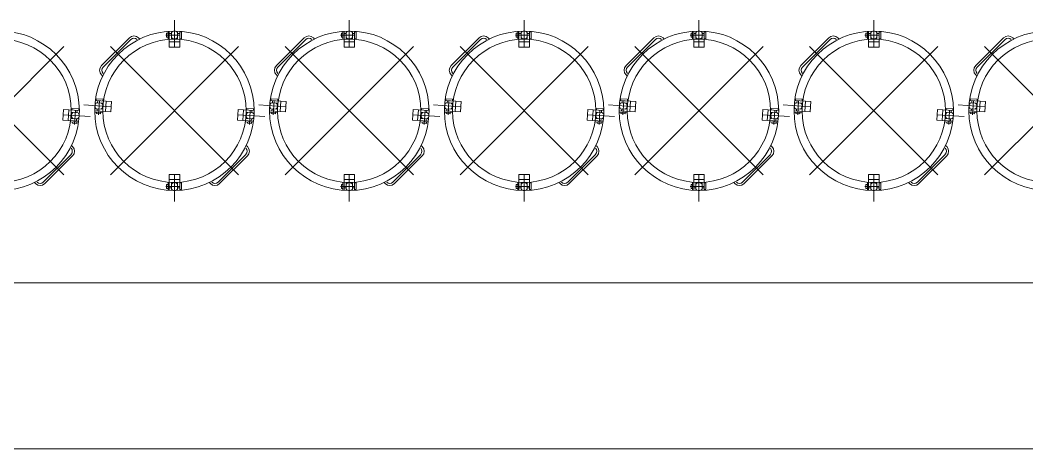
# Model space of a CAD drawing. Header units: millimetres. Extents: x 1337 to 8186, y 1899 to 5236.
# Drawn here: x 5395.15 to 5428.32, y 2680.48 to 2694.61 of the extents above; entities that cross this region are included whole.
import ezdxf

# ---------------------------------------------------------------- set-up
doc = ezdxf.new("R2010")
doc.units = ezdxf.units.MM
doc.layers.add('Линия связи (Вновь)', color=3, linetype='Continuous', lineweight=60)
doc.layers.add('Строительный', color=251, linetype='Continuous', lineweight=13)

# ---------------------------------------------------------------- blocks, each defined once
blk = doc.blocks.new('A$C178B2837')
at = {"layer": 'Строительный', "ltscale": 100}
for p, q in [((585.435, 317.008), (585.435, 317.628)), ((589.435, 317.008), (589.435, 317.628)), ((593.435, 317.008), (593.435, 317.628)), ((597.435, 317.008), (597.435, 317.628)), ((597.435, 317.008), (597.435, 317.628)), ((601.435, 317.008), (601.435, 317.628)), ((583.767, 316.586), (584.403, 317.222)), ((583.802, 316.55), (584.438, 317.187)), ((584.615, 317.222), (584.641, 317.196)), ((585.234, 317.284), (585.555, 317.284)), ((585.288, 317.331), (585.256, 317.331)), ((585.256, 317.331), (585.256, 317.237)), ((585.256, 317.237), (585.288, 317.237)), ((585.288, 317.187), (585.288, 317.372)), ((585.315, 317.008), (585.315, 317.374)), ((585.365, 317.32), (585.315, 317.32)), ((585.365, 317.345), (585.365, 317.198)), ((585.505, 317.198), (585.365, 317.198)), ((585.505, 317.345), (585.505, 317.198)), ((585.555, 317.32), (585.505, 317.32)), ((585.555, 317.008), (585.555, 317.374)), ((585.555, 317.358), (585.594, 317.358)), ((585.594, 317.202), (585.555, 317.202)), ((585.594, 317.358), (585.594, 317.202)), ((587.767, 316.586), (588.403, 317.222)), ((587.802, 316.55), (588.438, 317.187)), ((588.615, 317.222), (588.641, 317.196)), ((589.234, 317.284), (589.555, 317.284)), ((589.288, 317.331), (589.256, 317.331)), ((589.256, 317.331), (589.256, 317.237)), ((589.256, 317.237), (589.288, 317.237)), ((589.288, 317.187), (589.288, 317.372)), ((589.315, 317.008), (589.315, 317.374)), ((589.365, 317.32), (589.315, 317.32)), ((589.365, 317.345), (589.365, 317.198)), ((589.505, 317.198), (589.365, 317.198)), ((589.505, 317.345), (589.505, 317.198)), ((589.555, 317.32), (589.505, 317.32)), ((589.555, 317.008), (589.555, 317.374)), ((589.555, 317.358), (589.594, 317.358)), ((589.594, 317.202), (589.555, 317.202)), ((589.594, 317.358), (589.594, 317.202)), ((591.767, 316.586), (592.403, 317.222)), ((591.802, 316.55), (592.438, 317.187)), ((592.615, 317.222), (592.641, 317.196)), ((593.234, 317.284), (593.555, 317.284)), ((593.288, 317.331), (593.256, 317.331)), ((593.256, 317.331), (593.256, 317.237)), ((593.256, 317.237), (593.288, 317.237)), ((593.288, 317.187), (593.288, 317.372)), ((593.315, 317.008), (593.315, 317.374)), ((593.365, 317.32), (593.315, 317.32)), ((593.365, 317.345), (593.365, 317.198)), ((593.505, 317.198), (593.365, 317.198)), ((593.505, 317.345), (593.505, 317.198)), ((593.555, 317.32), (593.505, 317.32)), ((593.555, 317.008), (593.555, 317.374)), ((593.555, 317.358), (593.594, 317.358)), ((593.594, 317.202), (593.555, 317.202)), ((593.594, 317.358), (593.594, 317.202)), ((595.767, 316.586), (596.403, 317.222)), ((595.767, 316.586), (596.403, 317.222)), ((595.802, 316.55), (596.438, 317.187)), ((595.802, 316.55), (596.438, 317.187)), ((596.615, 317.222), (596.641, 317.196)), ((596.615, 317.222), (596.641, 317.196)), ((597.234, 317.284), (597.555, 317.284)), ((597.234, 317.284), (597.555, 317.284)), ((597.288, 317.331), (597.256, 317.331)), ((597.256, 317.331), (597.256, 317.237)), ((597.288, 317.331), (597.256, 317.331)), ((597.256, 317.331), (597.256, 317.237)), ((597.256, 317.237), (597.288, 317.237)), ((597.256, 317.237), (597.288, 317.237)), ((597.288, 317.187), (597.288, 317.372)), ((597.288, 317.187), (597.288, 317.372)), ((597.315, 317.008), (597.315, 317.374)), ((597.315, 317.008), (597.315, 317.374)), ((597.365, 317.32), (597.315, 317.32)), ((597.365, 317.32), (597.315, 317.32)), ((597.365, 317.345), (597.365, 317.198)), ((597.365, 317.345), (597.365, 317.198)), ((597.505, 317.198), (597.365, 317.198)), ((597.505, 317.198), (597.365, 317.198)), ((597.505, 317.345), (597.505, 317.198)), ((597.505, 317.345), (597.505, 317.198)), ((597.555, 317.32), (597.505, 317.32)), ((597.555, 317.32), (597.505, 317.32)), ((597.555, 317.008), (597.555, 317.374)), ((597.555, 317.008), (597.555, 317.374)), ((597.555, 317.358), (597.594, 317.358)), ((597.555, 317.358), (597.594, 317.358)), ((597.594, 317.202), (597.555, 317.202)), ((597.594, 317.202), (597.555, 317.202)), ((597.594, 317.358), (597.594, 317.202)), ((597.594, 317.358), (597.594, 317.202)), ((599.767, 316.586), (600.403, 317.222)), ((599.802, 316.55), (600.438, 317.187)), ((600.615, 317.222), (600.641, 317.196)), ((601.234, 317.284), (601.555, 317.284)), ((601.288, 317.331), (601.256, 317.331)), ((601.256, 317.331), (601.256, 317.237)), ((601.256, 317.237), (601.288, 317.237)), ((601.288, 317.187), (601.288, 317.372)), ((601.315, 317.008), (601.315, 317.374)), ((601.365, 317.32), (601.315, 317.32)), ((601.365, 317.345), (601.365, 317.198)), ((601.505, 317.198), (601.365, 317.198)), ((601.505, 317.345), (601.505, 317.198)), ((601.555, 317.32), (601.505, 317.32)), ((601.555, 317.008), (601.555, 317.374)), ((601.555, 317.358), (601.594, 317.358)), ((601.594, 317.202), (601.555, 317.202)), ((601.594, 317.358), (601.594, 317.202)), ((603.767, 316.586), (604.403, 317.222)), ((603.802, 316.55), (604.438, 317.187)), ((604.615, 317.222), (604.641, 317.196)), ((582.903, 314.086), (579.968, 317.021)), ((579.968, 314.086), (582.903, 317.021)), ((586.903, 314.086), (583.968, 317.021)), ((583.968, 314.086), (586.903, 317.021)), ((585.555, 317.128), (585.315, 317.128)), ((585.555, 317.008), (585.315, 317.008)), ((590.903, 314.086), (587.968, 317.021)), ((587.968, 314.086), (590.903, 317.021)), ((589.555, 317.128), (589.315, 317.128)), ((589.555, 317.008), (589.315, 317.008)), ((594.903, 314.086), (591.968, 317.021)), ((591.968, 314.086), (594.903, 317.021)), ((593.555, 317.128), (593.315, 317.128)), ((593.555, 317.008), (593.315, 317.008)), ((598.903, 314.086), (595.968, 317.021)), ((595.968, 314.086), (598.903, 317.021)), ((598.903, 314.086), (595.968, 317.021)), ((595.968, 314.086), (598.903, 317.021)), ((597.555, 317.128), (597.315, 317.128)), ((597.555, 317.128), (597.315, 317.128)), ((597.555, 317.008), (597.315, 317.008)), ((597.555, 317.008), (597.315, 317.008)), ((602.903, 314.086), (599.968, 317.021)), ((599.968, 314.086), (602.903, 317.021)), ((601.555, 317.128), (601.315, 317.128)), ((601.555, 317.008), (601.315, 317.008)), ((606.903, 314.086), (603.968, 317.021)), ((603.968, 314.086), (606.903, 317.021)), ((583.767, 316.374), (583.792, 316.348)), ((587.767, 316.374), (587.792, 316.348)), ((591.767, 316.374), (591.792, 316.348)), ((595.767, 316.374), (595.792, 316.348)), ((595.767, 316.374), (595.792, 316.348)), ((599.767, 316.374), (599.792, 316.348)), ((603.767, 316.374), (603.792, 316.348)), ((583.642, 315.788), (583.645, 315.827)), ((583.645, 315.827), (583.8, 315.817)), ((583.8, 315.817), (583.798, 315.778)), ((587.642, 315.788), (587.645, 315.827)), ((587.645, 315.827), (587.8, 315.817)), ((587.8, 315.817), (587.798, 315.778)), ((591.642, 315.788), (591.645, 315.827)), ((591.645, 315.827), (591.8, 315.817)), ((591.8, 315.817), (591.798, 315.778)), ((595.642, 315.788), (595.645, 315.827)), ((595.642, 315.788), (595.645, 315.827)), ((595.645, 315.827), (595.8, 315.817)), ((595.645, 315.827), (595.8, 315.817)), ((595.8, 315.817), (595.798, 315.778)), ((595.8, 315.817), (595.798, 315.778)), ((599.642, 315.788), (599.645, 315.827)), ((599.645, 315.827), (599.8, 315.817)), ((599.8, 315.817), (599.798, 315.778)), ((603.642, 315.788), (603.645, 315.827)), ((603.645, 315.827), (603.8, 315.817)), ((603.8, 315.817), (603.798, 315.778)), ((582.895, 315.58), (582.88, 315.341)), ((582.895, 315.58), (583.26, 315.557)), ((583.015, 315.573), (582.999, 315.333)), ((583.091, 315.607), (583.088, 315.568)), ((583.246, 315.597), (583.091, 315.607)), ((583.15, 315.242), (583.17, 315.563)), ((583.244, 315.558), (583.246, 315.597)), ((583.365, 315.686), (583.983, 315.646)), ((583.991, 315.766), (583.626, 315.789)), ((583.643, 315.598), (583.789, 315.588)), ((583.652, 315.738), (583.798, 315.728)), ((583.668, 315.596), (583.665, 315.546)), ((583.68, 315.786), (583.677, 315.736)), ((583.695, 315.463), (583.716, 315.784)), ((583.798, 315.728), (583.789, 315.588)), ((583.871, 315.774), (583.856, 315.534)), ((583.991, 315.766), (583.976, 315.526)), ((586.895, 315.58), (586.88, 315.341)), ((586.895, 315.58), (587.26, 315.557)), ((587.015, 315.573), (586.999, 315.333)), ((587.091, 315.607), (587.088, 315.568)), ((587.246, 315.597), (587.091, 315.607)), ((587.15, 315.242), (587.17, 315.563)), ((587.244, 315.558), (587.246, 315.597)), ((587.365, 315.686), (587.983, 315.646)), ((587.991, 315.766), (587.626, 315.789)), ((587.643, 315.598), (587.789, 315.588)), ((587.652, 315.738), (587.798, 315.728)), ((587.668, 315.596), (587.665, 315.546)), ((587.68, 315.786), (587.677, 315.736)), ((587.695, 315.463), (587.716, 315.784)), ((587.798, 315.728), (587.789, 315.588)), ((587.871, 315.774), (587.856, 315.534)), ((587.991, 315.766), (587.976, 315.526)), ((590.895, 315.58), (590.88, 315.341)), ((590.895, 315.58), (591.26, 315.557)), ((591.015, 315.573), (590.999, 315.333)), ((591.091, 315.607), (591.088, 315.568)), ((591.246, 315.597), (591.091, 315.607)), ((591.15, 315.242), (591.17, 315.563)), ((591.244, 315.558), (591.246, 315.597)), ((591.365, 315.686), (591.983, 315.646)), ((591.991, 315.766), (591.626, 315.789)), ((591.643, 315.598), (591.789, 315.588)), ((591.652, 315.738), (591.798, 315.728)), ((591.668, 315.596), (591.665, 315.546)), ((591.68, 315.786), (591.677, 315.736)), ((591.695, 315.463), (591.716, 315.784)), ((591.798, 315.728), (591.789, 315.588)), ((591.871, 315.774), (591.856, 315.534)), ((591.991, 315.766), (591.976, 315.526)), ((594.895, 315.58), (594.88, 315.341)), ((594.895, 315.58), (595.26, 315.557)), ((595.015, 315.573), (594.999, 315.333)), ((595.091, 315.607), (595.088, 315.568)), ((595.246, 315.597), (595.091, 315.607)), ((595.15, 315.242), (595.17, 315.563)), ((595.244, 315.558), (595.246, 315.597)), ((595.365, 315.686), (595.983, 315.646)), ((595.365, 315.686), (595.983, 315.646)), ((595.991, 315.766), (595.626, 315.789)), ((595.991, 315.766), (595.626, 315.789)), ((595.643, 315.598), (595.789, 315.588)), ((595.643, 315.598), (595.789, 315.588)), ((595.652, 315.738), (595.798, 315.728)), ((595.652, 315.738), (595.798, 315.728)), ((595.668, 315.596), (595.665, 315.546)), ((595.668, 315.596), (595.665, 315.546)), ((595.68, 315.786), (595.677, 315.736)), ((595.68, 315.786), (595.677, 315.736)), ((595.695, 315.463), (595.716, 315.784)), ((595.695, 315.463), (595.716, 315.784)), ((595.798, 315.728), (595.789, 315.588)), ((595.798, 315.728), (595.789, 315.588)), ((595.871, 315.774), (595.856, 315.534)), ((595.871, 315.774), (595.856, 315.534)), ((595.991, 315.766), (595.976, 315.526)), ((595.991, 315.766), (595.976, 315.526)), ((598.895, 315.58), (598.88, 315.341)), ((598.895, 315.58), (598.88, 315.341)), ((598.895, 315.58), (599.26, 315.557)), ((598.895, 315.58), (599.26, 315.557)), ((599.015, 315.573), (598.999, 315.333)), ((599.015, 315.573), (598.999, 315.333)), ((599.091, 315.607), (599.088, 315.568)), ((599.091, 315.607), (599.088, 315.568)), ((599.246, 315.597), (599.091, 315.607)), ((599.246, 315.597), (599.091, 315.607)), ((599.15, 315.242), (599.17, 315.563)), ((599.15, 315.242), (599.17, 315.563)), ((599.244, 315.558), (599.246, 315.597)), ((599.244, 315.558), (599.246, 315.597)), ((599.365, 315.686), (599.983, 315.646)), ((599.991, 315.766), (599.626, 315.789)), ((599.643, 315.598), (599.789, 315.588)), ((599.652, 315.738), (599.798, 315.728)), ((599.668, 315.596), (599.665, 315.546)), ((599.68, 315.786), (599.677, 315.736)), ((599.695, 315.463), (599.716, 315.784)), ((599.798, 315.728), (599.789, 315.588)), ((599.871, 315.774), (599.856, 315.534)), ((599.991, 315.766), (599.976, 315.526)), ((602.895, 315.58), (602.88, 315.341)), ((602.895, 315.58), (603.26, 315.557)), ((603.015, 315.573), (602.999, 315.333)), ((603.091, 315.607), (603.088, 315.568)), ((603.246, 315.597), (603.091, 315.607)), ((603.15, 315.242), (603.17, 315.563)), ((603.244, 315.558), (603.246, 315.597)), ((603.365, 315.686), (603.983, 315.646)), ((603.991, 315.766), (603.626, 315.789)), ((603.643, 315.598), (603.789, 315.588)), ((603.652, 315.738), (603.798, 315.728)), ((603.668, 315.596), (603.665, 315.546)), ((603.68, 315.786), (603.677, 315.736)), ((603.695, 315.463), (603.716, 315.784)), ((603.798, 315.728), (603.789, 315.588)), ((603.871, 315.774), (603.856, 315.534)), ((603.991, 315.766), (603.976, 315.526)), ((582.88, 315.341), (583.245, 315.317)), ((582.887, 315.461), (583.506, 315.421)), ((583.081, 315.518), (583.073, 315.379)), ((583.219, 315.369), (583.073, 315.379)), ((583.228, 315.509), (583.081, 315.518)), ((583.194, 315.371), (583.191, 315.321)), ((583.206, 315.56), (583.203, 315.511)), ((583.976, 315.526), (583.61, 315.55)), ((583.796, 315.511), (583.611, 315.523)), ((583.652, 315.52), (583.65, 315.488)), ((583.65, 315.488), (583.743, 315.482)), ((583.743, 315.482), (583.745, 315.514)), ((586.88, 315.341), (587.245, 315.317)), ((586.887, 315.461), (587.506, 315.421)), ((587.081, 315.518), (587.073, 315.379)), ((587.219, 315.369), (587.073, 315.379)), ((587.228, 315.509), (587.081, 315.518)), ((587.194, 315.371), (587.191, 315.321)), ((587.206, 315.56), (587.203, 315.511)), ((587.976, 315.526), (587.61, 315.55)), ((587.796, 315.511), (587.611, 315.523)), ((587.652, 315.52), (587.65, 315.488)), ((587.65, 315.488), (587.743, 315.482)), ((587.743, 315.482), (587.745, 315.514)), ((590.88, 315.341), (591.245, 315.317)), ((590.887, 315.461), (591.506, 315.421)), ((591.081, 315.518), (591.073, 315.379)), ((591.219, 315.369), (591.073, 315.379)), ((591.228, 315.509), (591.081, 315.518)), ((591.194, 315.371), (591.191, 315.321)), ((591.206, 315.56), (591.203, 315.511)), ((591.976, 315.526), (591.61, 315.55)), ((591.796, 315.511), (591.611, 315.523)), ((591.652, 315.52), (591.65, 315.488)), ((591.65, 315.488), (591.743, 315.482)), ((591.743, 315.482), (591.745, 315.514)), ((594.88, 315.341), (595.245, 315.317)), ((594.887, 315.461), (595.506, 315.421)), ((595.081, 315.518), (595.073, 315.379)), ((595.219, 315.369), (595.073, 315.379)), ((595.228, 315.509), (595.081, 315.518)), ((595.194, 315.371), (595.191, 315.321)), ((595.206, 315.56), (595.203, 315.511)), ((595.976, 315.526), (595.61, 315.55)), ((595.976, 315.526), (595.61, 315.55)), ((595.796, 315.511), (595.611, 315.523)), ((595.796, 315.511), (595.611, 315.523)), ((595.652, 315.52), (595.65, 315.488)), ((595.652, 315.52), (595.65, 315.488)), ((595.65, 315.488), (595.743, 315.482)), ((595.65, 315.488), (595.743, 315.482)), ((595.743, 315.482), (595.745, 315.514)), ((595.743, 315.482), (595.745, 315.514)), ((598.88, 315.341), (599.245, 315.317)), ((598.88, 315.341), (599.245, 315.317)), ((598.887, 315.461), (599.506, 315.421)), ((598.887, 315.461), (599.506, 315.421)), ((599.081, 315.518), (599.073, 315.379)), ((599.081, 315.518), (599.073, 315.379)), ((599.219, 315.369), (599.073, 315.379)), ((599.219, 315.369), (599.073, 315.379)), ((599.228, 315.509), (599.081, 315.518)), ((599.228, 315.509), (599.081, 315.518)), ((599.194, 315.371), (599.191, 315.321)), ((599.194, 315.371), (599.191, 315.321)), ((599.206, 315.56), (599.203, 315.511)), ((599.206, 315.56), (599.203, 315.511)), ((599.976, 315.526), (599.61, 315.55)), ((599.796, 315.511), (599.611, 315.523)), ((599.652, 315.52), (599.65, 315.488)), ((599.65, 315.488), (599.743, 315.482)), ((599.743, 315.482), (599.745, 315.514)), ((602.88, 315.341), (603.245, 315.317)), ((602.887, 315.461), (603.506, 315.421)), ((603.081, 315.518), (603.073, 315.379)), ((603.219, 315.369), (603.073, 315.379)), ((603.228, 315.509), (603.081, 315.518)), ((603.194, 315.371), (603.191, 315.321)), ((603.206, 315.56), (603.203, 315.511)), ((603.976, 315.526), (603.61, 315.55)), ((603.796, 315.511), (603.611, 315.523)), ((603.652, 315.52), (603.65, 315.488)), ((603.65, 315.488), (603.743, 315.482)), ((603.743, 315.482), (603.745, 315.514)), ((583.056, 315.302), (583.241, 315.29)), ((583.105, 315.267), (583.107, 315.299)), ((583.198, 315.261), (583.105, 315.267)), ((583.2, 315.293), (583.198, 315.261)), ((587.056, 315.302), (587.241, 315.29)), ((587.105, 315.267), (587.107, 315.299)), ((587.198, 315.261), (587.105, 315.267)), ((587.2, 315.293), (587.198, 315.261)), ((591.056, 315.302), (591.241, 315.29)), ((591.105, 315.267), (591.107, 315.299)), ((591.198, 315.261), (591.105, 315.267)), ((591.2, 315.293), (591.198, 315.261)), ((595.056, 315.302), (595.241, 315.29)), ((595.105, 315.267), (595.107, 315.299)), ((595.198, 315.261), (595.105, 315.267)), ((595.2, 315.293), (595.198, 315.261)), ((599.056, 315.302), (599.241, 315.29)), ((599.056, 315.302), (599.241, 315.29)), ((599.105, 315.267), (599.107, 315.299)), ((599.105, 315.267), (599.107, 315.299)), ((599.198, 315.261), (599.105, 315.267)), ((599.198, 315.261), (599.105, 315.267)), ((599.2, 315.293), (599.198, 315.261)), ((599.2, 315.293), (599.198, 315.261)), ((603.056, 315.302), (603.241, 315.29)), ((603.105, 315.267), (603.107, 315.299)), ((603.198, 315.261), (603.105, 315.267)), ((603.2, 315.293), (603.198, 315.261)), ((583.104, 314.733), (583.078, 314.759)), ((587.104, 314.733), (587.078, 314.759)), ((591.104, 314.733), (591.078, 314.759)), ((595.104, 314.733), (595.078, 314.759)), ((599.104, 314.733), (599.078, 314.759)), ((599.104, 314.733), (599.078, 314.759)), ((603.104, 314.733), (603.078, 314.759)), ((582.432, 313.92), (583.069, 314.556)), ((582.468, 313.885), (583.104, 314.521)), ((586.432, 313.92), (587.069, 314.556)), ((586.468, 313.885), (587.104, 314.521)), ((590.432, 313.92), (591.069, 314.556)), ((590.468, 313.885), (591.104, 314.521)), ((594.432, 313.92), (595.069, 314.556)), ((594.468, 313.885), (595.104, 314.521)), ((598.432, 313.92), (599.069, 314.556)), ((598.432, 313.92), (599.069, 314.556)), ((598.468, 313.885), (599.104, 314.521)), ((598.468, 313.885), (599.104, 314.521)), ((602.432, 313.92), (603.069, 314.556)), ((602.468, 313.885), (603.104, 314.521)), ((585.315, 314.098), (585.315, 313.732)), ((585.555, 314.098), (585.315, 314.098)), ((585.555, 313.978), (585.315, 313.978)), ((585.435, 313.478), (585.435, 314.098)), ((585.555, 314.098), (585.555, 313.732)), ((589.315, 314.098), (589.315, 313.732)), ((589.555, 314.098), (589.315, 314.098)), ((589.555, 313.978), (589.315, 313.978)), ((589.435, 313.478), (589.435, 314.098)), ((589.555, 314.098), (589.555, 313.732)), ((593.315, 314.098), (593.315, 313.732)), ((593.555, 314.098), (593.315, 314.098)), ((593.555, 313.978), (593.315, 313.978)), ((593.435, 313.478), (593.435, 314.098)), ((593.555, 314.098), (593.555, 313.732)), ((597.315, 314.098), (597.315, 313.732)), ((597.555, 314.098), (597.315, 314.098)), ((597.315, 314.098), (597.315, 313.732)), ((597.555, 314.098), (597.315, 314.098)), ((597.555, 313.978), (597.315, 313.978)), ((597.555, 313.978), (597.315, 313.978)), ((597.435, 313.478), (597.435, 314.098)), ((597.435, 313.478), (597.435, 314.098)), ((597.555, 314.098), (597.555, 313.732)), ((597.555, 314.098), (597.555, 313.732)), ((601.315, 314.098), (601.315, 313.732)), ((601.555, 314.098), (601.315, 314.098)), ((601.555, 313.978), (601.315, 313.978)), ((601.435, 313.478), (601.435, 314.098)), ((601.555, 314.098), (601.555, 313.732)), ((582.256, 313.885), (582.23, 313.91)), ((585.234, 313.823), (585.555, 313.823)), ((585.256, 313.775), (585.256, 313.869)), ((585.256, 313.869), (585.288, 313.869)), ((585.288, 313.775), (585.256, 313.775)), ((585.288, 313.92), (585.288, 313.735)), ((585.365, 313.787), (585.315, 313.787)), ((585.365, 313.762), (585.365, 313.908)), ((585.505, 313.908), (585.365, 313.908)), ((585.505, 313.762), (585.505, 313.908)), ((585.555, 313.787), (585.505, 313.787)), ((585.594, 313.905), (585.555, 313.905)), ((585.555, 313.749), (585.594, 313.749)), ((585.594, 313.749), (585.594, 313.905)), ((586.256, 313.885), (586.23, 313.91)), ((589.234, 313.823), (589.555, 313.823)), ((589.256, 313.775), (589.256, 313.869)), ((589.256, 313.869), (589.288, 313.869)), ((589.288, 313.775), (589.256, 313.775)), ((589.288, 313.92), (589.288, 313.735)), ((589.365, 313.787), (589.315, 313.787)), ((589.365, 313.762), (589.365, 313.908)), ((589.505, 313.908), (589.365, 313.908)), ((589.505, 313.762), (589.505, 313.908)), ((589.555, 313.787), (589.505, 313.787)), ((589.594, 313.905), (589.555, 313.905)), ((589.555, 313.749), (589.594, 313.749)), ((589.594, 313.749), (589.594, 313.905)), ((590.256, 313.885), (590.23, 313.91)), ((593.234, 313.823), (593.555, 313.823)), ((593.256, 313.775), (593.256, 313.869)), ((593.256, 313.869), (593.288, 313.869)), ((593.288, 313.775), (593.256, 313.775)), ((593.288, 313.92), (593.288, 313.735)), ((593.365, 313.787), (593.315, 313.787)), ((593.365, 313.762), (593.365, 313.908)), ((593.505, 313.908), (593.365, 313.908)), ((593.505, 313.762), (593.505, 313.908)), ((593.555, 313.787), (593.505, 313.787)), ((593.594, 313.905), (593.555, 313.905)), ((593.555, 313.749), (593.594, 313.749)), ((593.594, 313.749), (593.594, 313.905)), ((594.256, 313.885), (594.23, 313.91)), ((597.234, 313.823), (597.555, 313.823)), ((597.234, 313.823), (597.555, 313.823)), ((597.256, 313.775), (597.256, 313.869)), ((597.256, 313.869), (597.288, 313.869)), ((597.256, 313.775), (597.256, 313.869)), ((597.256, 313.869), (597.288, 313.869)), ((597.288, 313.775), (597.256, 313.775)), ((597.288, 313.775), (597.256, 313.775)), ((597.288, 313.92), (597.288, 313.735)), ((597.288, 313.92), (597.288, 313.735)), ((597.365, 313.787), (597.315, 313.787)), ((597.365, 313.787), (597.315, 313.787)), ((597.365, 313.762), (597.365, 313.908)), ((597.505, 313.908), (597.365, 313.908)), ((597.365, 313.762), (597.365, 313.908)), ((597.505, 313.908), (597.365, 313.908)), ((597.505, 313.762), (597.505, 313.908)), ((597.505, 313.762), (597.505, 313.908)), ((597.555, 313.787), (597.505, 313.787)), ((597.555, 313.787), (597.505, 313.787)), ((597.594, 313.905), (597.555, 313.905)), ((597.594, 313.905), (597.555, 313.905)), ((597.555, 313.749), (597.594, 313.749)), ((597.555, 313.749), (597.594, 313.749)), ((597.594, 313.749), (597.594, 313.905)), ((597.594, 313.749), (597.594, 313.905)), ((598.256, 313.885), (598.23, 313.91)), ((598.256, 313.885), (598.23, 313.91)), ((601.234, 313.823), (601.555, 313.823)), ((601.256, 313.775), (601.256, 313.869)), ((601.256, 313.869), (601.288, 313.869)), ((601.288, 313.775), (601.256, 313.775)), ((601.288, 313.92), (601.288, 313.735)), ((601.365, 313.787), (601.315, 313.787)), ((601.365, 313.762), (601.365, 313.908)), ((601.505, 313.908), (601.365, 313.908)), ((601.505, 313.762), (601.505, 313.908)), ((601.555, 313.787), (601.505, 313.787)), ((601.594, 313.905), (601.555, 313.905)), ((601.555, 313.749), (601.594, 313.749)), ((601.594, 313.749), (601.594, 313.905)), ((602.256, 313.885), (602.23, 313.91)), ((535.063, 311.614), (655.563, 311.614)), ((535.063, 307.814), (655.563, 307.814))]:
    blk.add_line(p, q, dxfattribs=at)
for centre, radius in [((581.435, 315.553), 1.825), ((581.435, 315.553), 1.64), ((585.435, 315.553), 1.825), ((585.435, 315.553), 1.64), ((589.435, 315.553), 1.825), ((589.435, 315.553), 1.64), ((593.435, 315.553), 1.825), ((593.435, 315.553), 1.64), ((597.435, 315.553), 1.825), ((597.435, 315.553), 1.825), ((597.435, 315.553), 1.64), ((597.435, 315.553), 1.64), ((601.435, 315.553), 1.825), ((601.435, 315.553), 1.64), ((605.435, 315.553), 1.825), ((605.435, 315.553), 1.64)]:
    blk.add_circle(centre, radius, dxfattribs=at)
for centre, radius, start, end in [((584.509, 317.116), 0.15, 45, 135), ((584.509, 317.116), 0.1, 45, 135), ((585.435, 317.288), 0.09, 38.948, 141.052), ((585.435, 317.288), 0.09, 218.948, 321.052), ((588.509, 317.116), 0.15, 45, 135), ((588.509, 317.116), 0.1, 45, 135), ((589.435, 317.288), 0.09, 38.948, 141.052), ((589.435, 317.288), 0.09, 218.948, 321.052), ((592.509, 317.116), 0.15, 45, 135), ((592.509, 317.116), 0.1, 45, 135), ((593.435, 317.288), 0.09, 38.948, 141.052), ((593.435, 317.288), 0.09, 218.948, 321.052), ((596.509, 317.116), 0.15, 45, 135), ((596.509, 317.116), 0.15, 45, 135), ((596.509, 317.116), 0.1, 45, 135), ((596.509, 317.116), 0.1, 45, 135), ((597.435, 317.288), 0.09, 38.948, 141.052), ((597.435, 317.288), 0.09, 38.948, 141.052), ((597.435, 317.288), 0.09, 218.948, 321.052), ((597.435, 317.288), 0.09, 218.948, 321.052), ((600.509, 317.116), 0.15, 45, 135), ((600.509, 317.116), 0.1, 45, 135), ((601.435, 317.288), 0.09, 38.948, 141.052), ((601.435, 317.288), 0.09, 218.948, 321.052), ((604.509, 317.116), 0.15, 45, 135), ((604.509, 317.116), 0.1, 45, 135), ((583.873, 316.48), 0.15, 135, 225), ((583.873, 316.48), 0.1, 135, 225), ((587.873, 316.48), 0.15, 135, 225), ((587.873, 316.48), 0.1, 135, 225), ((591.873, 316.48), 0.15, 135, 225), ((591.873, 316.48), 0.1, 135, 225), ((595.873, 316.48), 0.15, 135, 225), ((595.873, 316.48), 0.15, 135, 225), ((595.873, 316.48), 0.1, 135, 225), ((595.873, 316.48), 0.1, 135, 225), ((599.873, 316.48), 0.15, 135, 225), ((599.873, 316.48), 0.1, 135, 225), ((603.873, 316.48), 0.15, 135, 225), ((603.873, 316.48), 0.1, 135, 225), ((583.704, 315.664), 0.09, 125.2901, 227.3942), ((583.704, 315.664), 0.09, 305.2901, 47.3942), ((587.704, 315.664), 0.09, 125.2901, 227.3942), ((587.704, 315.664), 0.09, 305.2901, 47.3942), ((591.704, 315.664), 0.09, 125.2901, 227.3942), ((591.704, 315.664), 0.09, 305.2901, 47.3942), ((595.704, 315.664), 0.09, 125.2901, 227.3942), ((595.704, 315.664), 0.09, 125.2901, 227.3942), ((595.704, 315.664), 0.09, 305.2901, 47.3942), ((595.704, 315.664), 0.09, 305.2901, 47.3942), ((599.704, 315.664), 0.09, 125.2901, 227.3942), ((599.704, 315.664), 0.09, 305.2901, 47.3942), ((603.704, 315.664), 0.09, 125.2901, 227.3942), ((603.704, 315.664), 0.09, 305.2901, 47.3942), ((583.167, 315.443), 0.09, 125.2901, 227.3942), ((583.167, 315.443), 0.09, 305.2901, 47.3942), ((587.167, 315.443), 0.09, 125.2901, 227.3942), ((587.167, 315.443), 0.09, 305.2901, 47.3942), ((591.167, 315.443), 0.09, 125.2901, 227.3942), ((591.167, 315.443), 0.09, 305.2901, 47.3942), ((595.167, 315.443), 0.09, 125.2901, 227.3942), ((595.167, 315.443), 0.09, 305.2901, 47.3942), ((599.167, 315.443), 0.09, 125.2901, 227.3942), ((599.167, 315.443), 0.09, 125.2901, 227.3942), ((599.167, 315.443), 0.09, 305.2901, 47.3942), ((599.167, 315.443), 0.09, 305.2901, 47.3942), ((603.167, 315.443), 0.09, 125.2901, 227.3942), ((603.167, 315.443), 0.09, 305.2901, 47.3942), ((582.998, 314.627), 0.1, 315, 45), ((582.998, 314.627), 0.15, 315, 45), ((586.998, 314.627), 0.1, 315, 45), ((586.998, 314.627), 0.15, 315, 45), ((590.998, 314.627), 0.1, 315, 45), ((590.998, 314.627), 0.15, 315, 45), ((594.998, 314.627), 0.1, 315, 45), ((594.998, 314.627), 0.15, 315, 45), ((598.998, 314.627), 0.1, 315, 45), ((598.998, 314.627), 0.1, 315, 45), ((598.998, 314.627), 0.15, 315, 45), ((598.998, 314.627), 0.15, 315, 45), ((602.998, 314.627), 0.1, 315, 45), ((602.998, 314.627), 0.15, 315, 45), ((582.362, 313.991), 0.15, 225, 315), ((582.362, 313.991), 0.1, 225, 315), ((585.435, 313.818), 0.09, 38.948, 141.052), ((585.435, 313.818), 0.09, 218.948, 321.052), ((586.362, 313.991), 0.15, 225, 315), ((586.362, 313.991), 0.1, 225, 315), ((589.435, 313.818), 0.09, 38.948, 141.052), ((589.435, 313.818), 0.09, 218.948, 321.052), ((590.362, 313.991), 0.15, 225, 315), ((590.362, 313.991), 0.1, 225, 315), ((593.435, 313.818), 0.09, 38.948, 141.052), ((593.435, 313.818), 0.09, 218.948, 321.052), ((594.362, 313.991), 0.15, 225, 315), ((594.362, 313.991), 0.1, 225, 315), ((597.435, 313.818), 0.09, 38.948, 141.052), ((597.435, 313.818), 0.09, 38.948, 141.052), ((597.435, 313.818), 0.09, 218.948, 321.052), ((597.435, 313.818), 0.09, 218.948, 321.052), ((598.362, 313.991), 0.15, 225, 315), ((598.362, 313.991), 0.15, 225, 315), ((598.362, 313.991), 0.1, 225, 315), ((598.362, 313.991), 0.1, 225, 315), ((601.435, 313.818), 0.09, 38.948, 141.052), ((601.435, 313.818), 0.09, 218.948, 321.052), ((602.362, 313.991), 0.15, 225, 315), ((602.362, 313.991), 0.1, 225, 315)]:
    blk.add_arc(centre, radius, start, end, dxfattribs=at)

msp = doc.modelspace()

# ---------------------------------------------------------------- block references
at = {"layer": 'Линия связи (Вновь)', "xscale": 1.44, "yscale": 1.44, "zscale": 1.44}
msp.add_blockref('A$C178B2837', (4557.213, 2237.225), dxfattribs=at)

doc.saveas('drawing.dxf')
